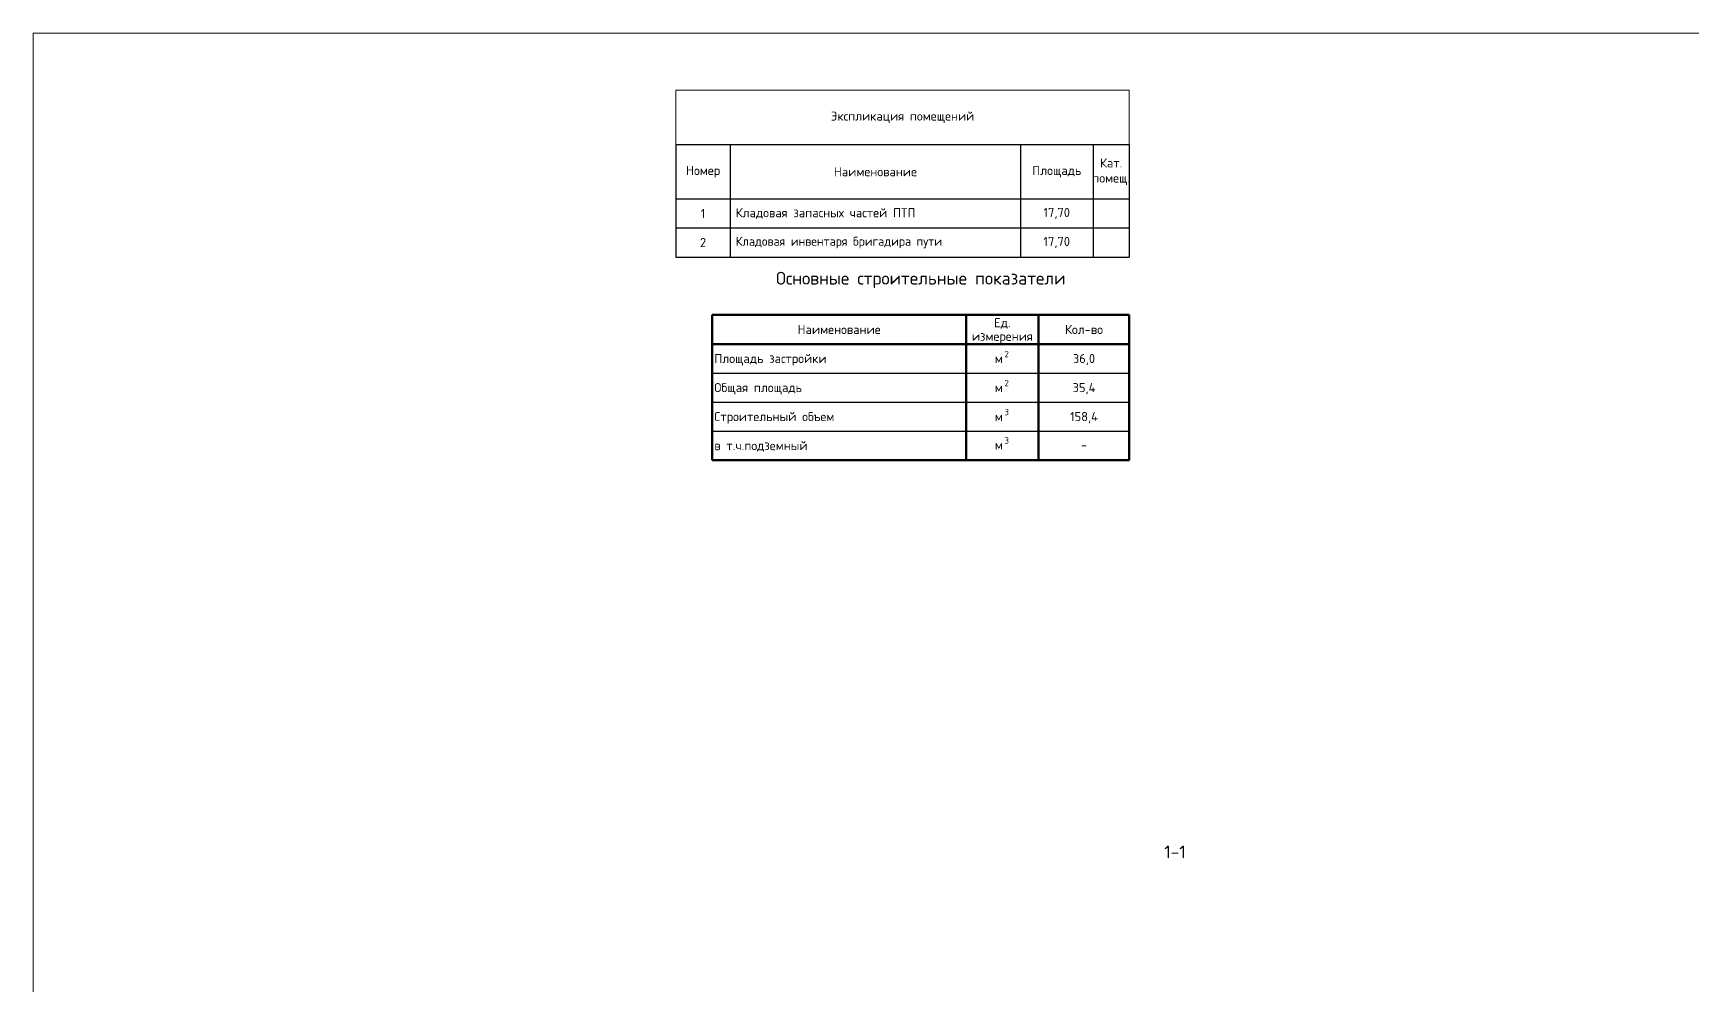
# Model space of a CAD drawing. Header units: millimetres. Extents: x 3795014 to 4300160, y 3869364 to 4016788.
# Drawn here: x 4040424 to 4086145, y 3902253 to 3928475 of the extents above; entities that cross this region are included whole.
import ezdxf
from ezdxf.enums import TextEntityAlignment as Align

# ---------------------------------------------------------------- set-up
doc = ezdxf.new("R2010")
doc.units = ezdxf.units.MM
doc.layers.get('Defpoints').update_dxf_attribs({"color": 3})
for name, color, linetype, lineweight in [('7.1.Экспликация', 7, 'Continuous', 60), ('основная', 7, 'Continuous', 50), ('текст', 7, 'Continuous', 20)]:
    doc.layers.add(name, color=color, linetype=linetype, lineweight=lineweight)
doc.layers.add('ТХ здание', color=7, linetype='Continuous')
doc.styles.add('ISOCPEUR', font='isocpeur.ttf')
doc.styles.add('ГОСТ 2.304', font='isocpeur.ttf')

# ---------------------------------------------------------------- blocks, each defined once
blk = doc.blocks.new('*T137')
at = {"layer": 'Defpoints', "color": 8, "linetype": 'ByBlock', "lineweight": 0, "ltscale": 100, "transparency": 16777216}
for p, q in [((0, 0), (12500, 0)), ((0, 0), (0, -1500)), ((12500, 0), (12500, -1500))]:
    blk.add_line(p, q, dxfattribs=at)
at = {"layer": 'ТХ здание', "color": 0, "ltscale": 100, "transparency": 16777216}
blk.add_line((0, -1500), (12500, -1500), dxfattribs=at)
at = {"layer": 'ТХ здание', "color": 0, "linetype": 'ByBlock', "lineweight": -2, "ltscale": 100, "transparency": 16777216}
for p, q in [((0, -1500), (0, -4600)), ((1500, -1500), (1500, -4600)), ((9500, -1500), (9500, -4600)), ((11500, -1500), (11500, -4600)), ((12500, -1500), (12500, -4600)), ((0, -3000), (12500, -3000)), ((0, -3800), (12500, -3800)), ((0, -4600), (12500, -4600))]:
    blk.add_line(p, q, dxfattribs=at)
at = {"layer": 'ТХ здание', "color": 0, "ltscale": 100, "transparency": 16777216, "char_height": 250, "style": 'ISOCPEUR'}
for s, insert, width, attachment_point in [('Экспликация помещений', (6250, -750), 12380, 5), ('Номер', (750, -2250), 1380, 5), ('Наименование', (5500, -2250), 7880, 5), ('\\A1;Площадь', (10500, -2250), 1880, 5), ('Кат. помещ.', (12000, -2250), 880, 5), ('1', (750, -3400), 1380, 5), ('Кладовая запасных частей ПТП', (1650, -3400), 7700, 4), ('17,70', (10500, -3400), 1880, 5), ('2', (750, -4200), 1380, 5), ('{\\fGOST Common|b0|i0|c204|p34;\\C256;Кладовая инвентаря бригадира пути}', (1650, -4200), 7700, 4), ('17,70', (10500, -4200), 1880, 5)]:
    blk.add_mtext(s, dxfattribs=dict(at, insert=insert, width=width, attachment_point=attachment_point))

msp = doc.modelspace()

# ---------------------------------------------------------------- linework, layer by layer
at = {"lineweight": 20, "ltscale": 100}
msp.add_lwpolyline([(4040423.5, 3928475.3), (4134421.7, 3928475.3), (4134421.7, 3869364.2), (4040423.5, 3869364.2)], close=True, dxfattribs=at)
at = {"layer": '7.1.Экспликация', "lineweight": 25}
for p, q in [((4059139.3, 3919110.2), (4070639.3, 3919110.2)), ((4059139.3, 3918310.2), (4070639.3, 3918310.2)), ((4059139.3, 3917510.2), (4070639.3, 3917510.2))]:
    msp.add_line(p, q, dxfattribs=at)
at = {"layer": 'основная'}
for p, q in [((4059139.3, 3920710.2), (4059139.3, 3916710.2)), ((4059139.3, 3920710.2), (4070639.3, 3920710.2)), ((4066139.3, 3920710.2), (4066139.3, 3916710.2)), ((4068139.3, 3920710.2), (4068139.3, 3916710.2)), ((4070639.3, 3920710.2), (4070639.3, 3916710.2)), ((4059139.3, 3919910.2), (4070639.3, 3919910.2)), ((4059139.3, 3916710.2), (4070639.3, 3916710.2))]:
    msp.add_line(p, q, dxfattribs=at)

# ---------------------------------------------------------------- block references
msp.add_blockref('*T137', (4058139.3, 3926907.6))

# ---------------------------------------------------------------- texts
at = {"layer": 'текст', "ltscale": 100, "style": 'ГОСТ 2.304'}
for s, height, p in [('Основные строительные показатели', 350, (4064889.3, 3921723.6)), ('Наименование', 250, (4062639.3, 3920310.2)), ('измерения', 250, (4067139.3, 3920122.7)), ('Ед.', 250, (4067139.3, 3920497.7)), ('Кол-во', 250, (4069389.3, 3920310.2)), ('м', 250, (4067042.3, 3919510.2)), ('2', 175, (4067259.3, 3919635.2)), ('36,0', 250, (4069389.3, 3919510.2)), ('2', 175, (4067259.3, 3918835.2)), ('35,4', 250, (4069389.3, 3918710.2)), ('м', 250, (4067042.3, 3918710.2)), ('м', 250, (4067042.3, 3917910.2)), ('3', 175, (4067259.3, 3918035.2)), ('158,4', 250, (4069389.3, 3917910.2)), ('м', 250, (4067042.3, 3917128.1)), ('3', 175, (4067259.3, 3917253.1)), ('-', 250, (4069389.3, 3917128.1))]:
    msp.add_text(s, height=height, dxfattribs=at).set_placement(p, align=Align.MIDDLE_CENTER)
for s, p in [('Площадь застройки', (4059199.3, 3919510.2)), ('Общая площадь', (4059199.3, 3918710.2)), ('Строительный объем', (4059199.3, 3917910.2)), ('в т.ч.подземный', (4059199.3, 3917110.2))]:
    msp.add_text(s, height=250, dxfattribs=at).set_placement(p, align=Align.MIDDLE_LEFT)
at = {"layer": 'текст', "style": 'ГОСТ 2.304'}
msp.add_text('1-1', height=350, dxfattribs=at).set_placement((4071898.5, 3905916.2), align=Align.MIDDLE_CENTER)

doc.saveas('drawing.dxf')
